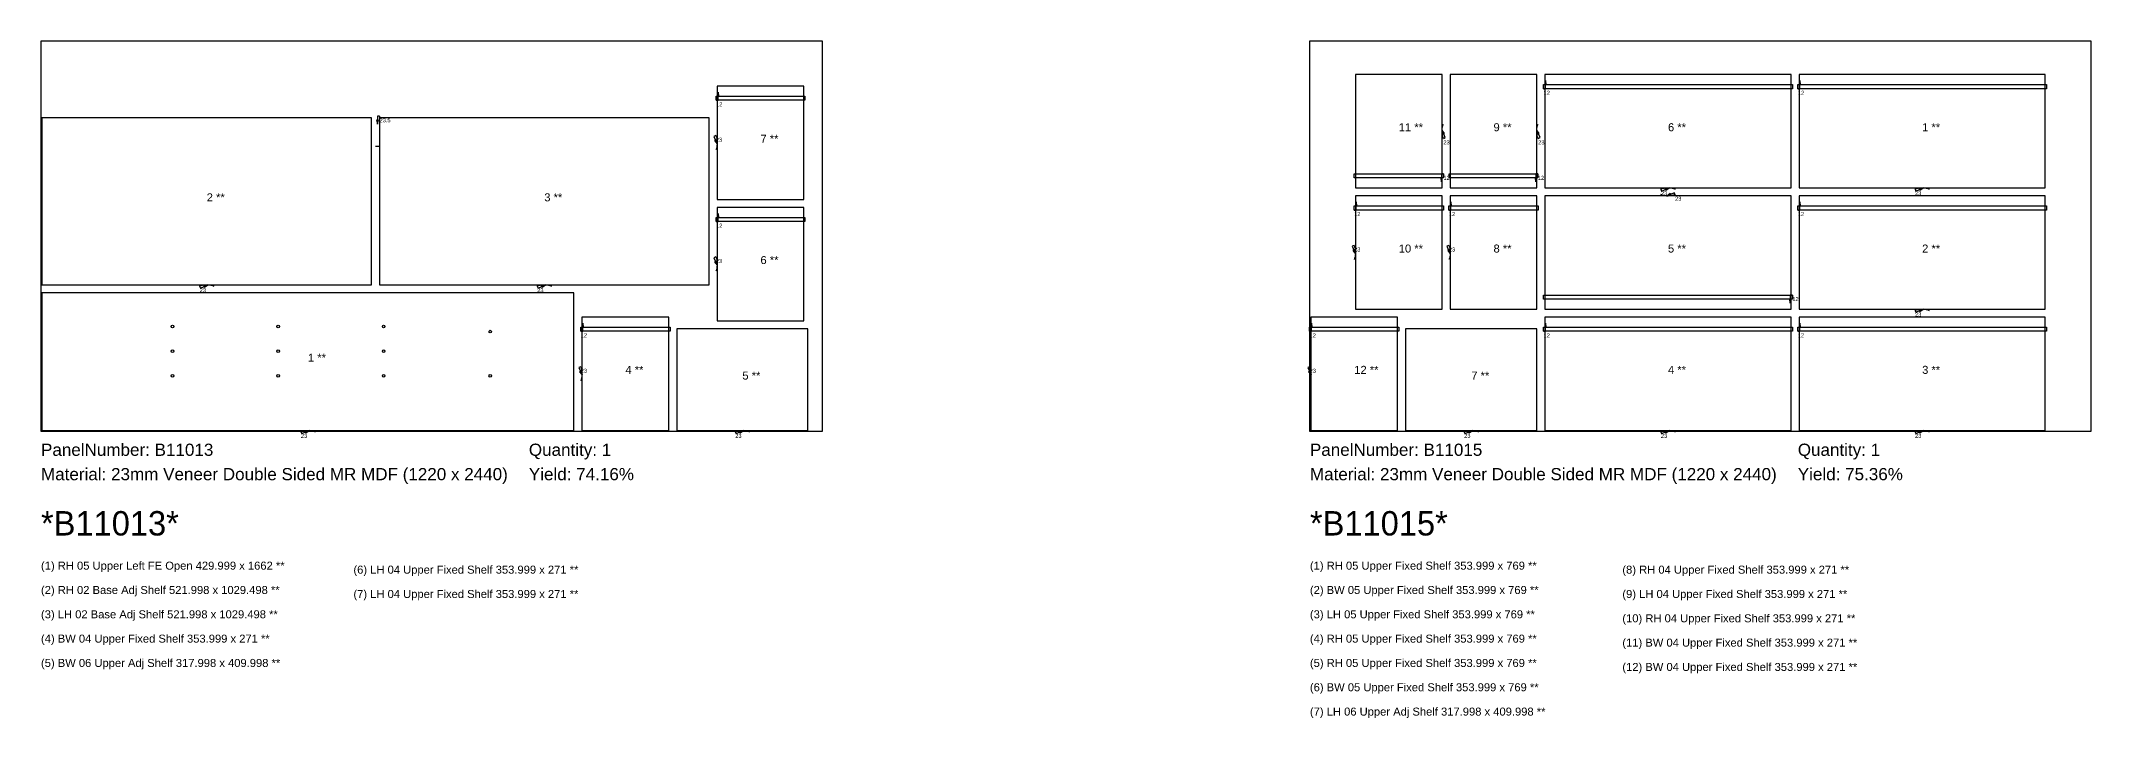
# Model space of a CAD drawing. Header units: inches. Extents: x -5 to 121280, y -1351 to 1225.
# Drawn here: x 23704 to 30108, y -895 to 1220 of the extents above; entities that cross this region are included whole.
import ezdxf

# ---------------------------------------------------------------- set-up
doc = ezdxf.new("R2010")
doc.units = ezdxf.units.IN
doc.header["$MEASUREMENT"] = 0
for name, color, linetype in [('BORDER_Z23P0RT1015', 7, 'Continuous'), ('NESTBORDER_Z23P0', 7, 'Continuous'), ('NESTTEXT', 1, 'Continuous'), ('PLINEDIRECTION', 6, 'Continuous'), ('ROUTE_Z12P0RT1003', 7, 'Continuous'), ('ROUTE_Z23P5RT1016', 7, 'Continuous'), ('VBORE_Z12P0', 3, 'Continuous')]:
    doc.layers.add(name, color=color, linetype=linetype)
doc.styles.add('BARCODE', font='3of9.TTF', dxfattribs={"height": 3})
doc.styles.get("Standard").update_dxf_attribs({"font": 'arial.ttf'})

msp = doc.modelspace()

# ---------------------------------------------------------------- linework, layer by layer
at = {"layer": 'BORDER_Z23P0RT1015', "color": 2}
for points in [[(28085, 915.8, -0.103855), (28081, 934.8), (28081, 1115), (27810, 1115), (27810, 761), (28081, 761), (28081, 941.2, -0.103855), (28085, 960.2)], [(28381, 915.8, -0.103855), (28377, 934.8), (28377, 1115), (28106, 1115), (28106, 761), (28377, 761), (28377, 941.2, -0.103855), (28381, 960.2)], [(28764.3, 757, -0.103855), (28783.3, 761), (29171, 761), (29171, 1115), (28402, 1115), (28402, 761), (28789.7, 761, -0.103855), (28808.7, 757)], [(29558.3, 757, -0.103855), (29577.3, 761), (29965, 761), (29965, 1115), (29196, 1115), (29196, 761), (29583.7, 761, -0.103855), (29602.7, 757)], [(25812, 924.2, -0.103855), (25816, 905.2), (25816, 725), (26087, 725), (26087, 1079), (25816, 1079), (25816, 898.8, -0.103855), (25812, 879.8)], [(24199.5, 454, -0.103855), (24218.6, 458), (24736.5, 458), (24736.5, 980), (23707, 980), (23707, 458), (24224.9, 458, -0.103855), (24244, 454)], [(25254, 454, -0.103855), (25273.1, 458), (25791, 458), (25791, 980), (24761.5, 980), (24761.5, 458), (25279.4, 458, -0.103855), (25298.5, 454)], [(27806, 581.2, -0.103855), (27810, 562.2), (27810, 382), (28081, 382), (28081, 736), (27810, 736), (27810, 555.8, -0.103855), (27806, 536.8)], [(28102, 581.2, -0.103855), (28106, 562.2), (28106, 382), (28377, 382), (28377, 736), (28106, 736), (28106, 555.8, -0.103855), (28102, 536.8)], [(28808.7, 740, -0.103855), (28789.7, 736), (28402, 736), (28402, 382), (29171, 382), (29171, 736), (28783.3, 736, -0.103855), (28764.3, 740)], [(29558.3, 378, -0.103855), (29577.3, 382), (29965, 382), (29965, 736), (29196, 736), (29196, 382), (29583.7, 382, -0.103855), (29602.7, 378)], [(25812, 545.2, -0.103855), (25816, 526.2), (25816, 346), (26087, 346), (26087, 700), (25816, 700), (25816, 519.8, -0.103855), (25812, 500.8)], [(24515.8, -1, -0.103855), (24534.8, 3), (25369, 3), (25369, 433), (23707, 433), (23707, 3), (24541.2, 3, -0.103855), (24560.2, -1)], [(25390, 202.2, -0.103855), (25394, 183.2), (25394, 3), (25665, 3), (25665, 357), (25394, 357), (25394, 176.8, -0.103855), (25390, 157.8)], [(25872.8, -1, -0.103855), (25891.8, 3), (26100, 3), (26100, 321), (25690, 321), (25690, 3), (25898.2, 3, -0.103855), (25917.2, -1)], [(27667, 202.2, -0.103855), (27671, 183.2), (27671, 3), (27942, 3), (27942, 357), (27671, 357), (27671, 176.8, -0.103855), (27667, 157.8)], [(28149.8, -1, -0.103855), (28168.8, 3), (28377, 3), (28377, 321), (27967, 321), (27967, 3), (28175.2, 3, -0.103855), (28194.2, -1)], [(28764.3, -1, -0.103855), (28783.3, 3), (29171, 3), (29171, 357), (28402, 357), (28402, 3), (28789.7, 3, -0.103855), (28808.7, -1)], [(29558.3, -1, -0.103855), (29577.3, 3), (29965, 3), (29965, 357), (29196, 357), (29196, 3), (29583.7, 3, -0.103855), (29602.7, -1)]]:
    msp.add_lwpolyline(points, format="xyb", dxfattribs=at)
at = {"layer": 'NESTBORDER_Z23P0', "color": 2}
for points in [[(23704, 0), (23704, 1220), (26144, 1220), (26144, 0)], [(27668, 0), (27668, 1220), (30108, 1220), (30108, 0)]]:
    msp.add_lwpolyline(points, close=True, dxfattribs=at)
at = {"layer": 'PLINEDIRECTION', "color": 6}
for points in [[(28398, 1070.9), (28404.3, 1070.9), (28404.3, 1096.3), (28401.2, 1083.6), (28407.5, 1083.6), (28404.3, 1096.3), (28402.8, 1083.6), (28405.9, 1083.6), (28404.3, 1096.3)], [(29192, 1070.9), (29198.3, 1070.9), (29198.3, 1096.3), (29195.2, 1083.6), (29201.5, 1083.6), (29198.3, 1096.3), (29196.8, 1083.6), (29199.9, 1083.6), (29198.3, 1096.3)], [(25813, 1034.9), (25819.3, 1034.9), (25819.3, 1060.3), (25816.2, 1047.6), (25822.5, 1047.6), (25819.3, 1060.3), (25817.8, 1047.6), (25820.9, 1047.6), (25819.3, 1060.3)], [(24761.5, 985), (24755.1, 985), (24755.1, 959.6), (24758.3, 972.3), (24752, 972.3), (24755.1, 959.6), (24756.7, 972.3), (24753.6, 972.3), (24755.1, 959.6)], [(25812, 924.2), (25806.2, 921.7), (25816.4, 898.4), (25814.2, 911.3), (25808.4, 908.8), (25816.4, 898.4), (25812.7, 910.7), (25809.8, 909.4), (25816.4, 898.4)], [(28085, 915.8), (28090.8, 918.3), (28080.6, 941.6), (28082.8, 928.7), (28088.6, 931.2), (28080.6, 941.6), (28084.3, 929.3), (28087.2, 930.6), (28080.6, 941.6)], [(28381, 915.8), (28386.8, 918.3), (28376.6, 941.6), (28378.8, 928.7), (28384.6, 931.2), (28376.6, 941.6), (28380.3, 929.3), (28383.2, 930.6), (28376.6, 941.6)], [(28085, 805.1), (28078.6, 805.1), (28078.6, 779.7), (28081.8, 792.4), (28075.5, 792.4), (28078.6, 779.7), (28080.2, 792.4), (28077.1, 792.4), (28078.6, 779.7)], [(28380, 805.1), (28373.6, 805.1), (28373.6, 779.7), (28376.8, 792.4), (28370.5, 792.4), (28373.6, 779.7), (28375.2, 792.4), (28372.1, 792.4), (28373.6, 779.7)], [(27806, 691.9), (27812.3, 691.9), (27812.3, 717.3), (27809.2, 704.6), (27815.5, 704.6), (27812.3, 717.3), (27810.8, 704.6), (27813.9, 704.6), (27812.3, 717.3)], [(28102, 691.9), (28108.3, 691.9), (28108.3, 717.3), (28105.2, 704.6), (28111.5, 704.6), (28108.3, 717.3), (28106.8, 704.6), (28109.9, 704.6), (28108.3, 717.3)], [(28764.3, 757), (28766.8, 751.2), (28790.1, 761.4), (28777.2, 759.2), (28779.7, 753.4), (28790.1, 761.4), (28777.8, 757.7), (28779.1, 754.8), (28790.1, 761.4)], [(28808.7, 740), (28806.2, 745.8), (28782.9, 735.6), (28795.8, 737.8), (28793.3, 743.6), (28782.9, 735.6), (28795.2, 739.3), (28793.9, 742.2), (28782.9, 735.6)], [(29192, 691.9), (29198.3, 691.9), (29198.3, 717.3), (29195.2, 704.6), (29201.5, 704.6), (29198.3, 717.3), (29196.8, 704.6), (29199.9, 704.6), (29198.3, 717.3)], [(29558.3, 757), (29560.8, 751.2), (29584.1, 761.4), (29571.2, 759.2), (29573.7, 753.4), (29584.1, 761.4), (29571.8, 757.7), (29573.1, 754.8), (29584.1, 761.4)], [(25813, 655.9), (25819.3, 655.9), (25819.3, 681.3), (25816.2, 668.6), (25822.5, 668.6), (25819.3, 681.3), (25817.8, 668.6), (25820.9, 668.6), (25819.3, 681.3)], [(27806, 581.2), (27800.2, 578.7), (27810.4, 555.4), (27808.2, 568.3), (27802.4, 565.8), (27810.4, 555.4), (27806.7, 567.7), (27803.8, 566.4), (27810.4, 555.4)], [(28102, 581.2), (28096.2, 578.7), (28106.4, 555.4), (28104.2, 568.3), (28098.4, 565.8), (28106.4, 555.4), (28102.7, 567.7), (28099.8, 566.4), (28106.4, 555.4)], [(25812, 545.2), (25806.2, 542.7), (25816.4, 519.4), (25814.2, 532.3), (25808.4, 529.8), (25816.4, 519.4), (25812.7, 531.7), (25809.8, 530.4), (25816.4, 519.4)], [(24199.5, 454), (24202.1, 448.2), (24225.3, 458.4), (24212.4, 456.2), (24215, 450.4), (24225.3, 458.4), (24213.1, 454.7), (24214.3, 451.8), (24225.3, 458.4)], [(25254, 454), (25256.6, 448.2), (25279.8, 458.4), (25266.9, 456.2), (25269.5, 450.4), (25279.8, 458.4), (25267.6, 454.7), (25268.8, 451.8), (25279.8, 458.4)], [(29175, 426.1), (29168.6, 426.1), (29168.6, 400.7), (29171.8, 413.4), (29165.5, 413.4), (29168.6, 400.7), (29170.2, 413.4), (29167.1, 413.4), (29168.6, 400.7)], [(25390, 312.9), (25396.3, 312.9), (25396.3, 338.3), (25393.2, 325.6), (25399.5, 325.6), (25396.3, 338.3), (25394.8, 325.6), (25397.9, 325.6), (25396.3, 338.3)], [(27667, 312.9), (27673.3, 312.9), (27673.3, 338.3), (27670.2, 325.6), (27676.5, 325.6), (27673.3, 338.3), (27671.8, 325.6), (27674.9, 325.6), (27673.3, 338.3)], [(28398, 312.9), (28404.3, 312.9), (28404.3, 338.3), (28401.2, 325.6), (28407.5, 325.6), (28404.3, 338.3), (28402.8, 325.6), (28405.9, 325.6), (28404.3, 338.3)], [(29192, 312.9), (29198.3, 312.9), (29198.3, 338.3), (29195.2, 325.6), (29201.5, 325.6), (29198.3, 338.3), (29196.8, 325.6), (29199.9, 325.6), (29198.3, 338.3)], [(29558.3, 378), (29560.8, 372.2), (29584.1, 382.4), (29571.2, 380.2), (29573.7, 374.4), (29584.1, 382.4), (29571.8, 378.7), (29573.1, 375.8), (29584.1, 382.4)], [(25390, 202.2), (25384.2, 199.7), (25394.4, 176.4), (25392.2, 189.3), (25386.4, 186.8), (25394.4, 176.4), (25390.7, 188.7), (25387.8, 187.4), (25394.4, 176.4)], [(27667, 202.2), (27661.2, 199.7), (27671.4, 176.4), (27669.2, 189.3), (27663.4, 186.8), (27671.4, 176.4), (27667.7, 188.7), (27664.8, 187.4), (27671.4, 176.4)], [(24515.8, -1), (24518.3, -6.8), (24541.6, 3.4), (24528.7, 1.2), (24531.2, -4.6), (24541.6, 3.4), (24529.3, -0.3), (24530.6, -3.2), (24541.6, 3.4)], [(25872.8, -1), (25875.3, -6.8), (25898.6, 3.4), (25885.7, 1.2), (25888.2, -4.6), (25898.6, 3.4), (25886.3, -0.3), (25887.6, -3.2), (25898.6, 3.4)], [(28149.8, -1), (28152.3, -6.8), (28175.6, 3.4), (28162.7, 1.2), (28165.2, -4.6), (28175.6, 3.4), (28163.3, -0.3), (28164.6, -3.2), (28175.6, 3.4)], [(28764.3, -1), (28766.8, -6.8), (28790.1, 3.4), (28777.2, 1.2), (28779.7, -4.6), (28790.1, 3.4), (28777.8, -0.3), (28779.1, -3.2), (28790.1, 3.4)], [(29558.3, -1), (29560.8, -6.8), (29584.1, 3.4), (29571.2, 1.2), (29573.7, -4.6), (29584.1, 3.4), (29571.8, -0.3), (29573.1, -3.2), (29584.1, 3.4)]]:
    msp.add_lwpolyline(points, dxfattribs=at)
at = {"layer": 'ROUTE_Z12P0RT1003', "color": 3}
for points in [[(25813, 1034.9), (25813, 1048), (26090, 1048), (26090, 1034.9), (25813, 1034.9)], [(28398, 1070.9), (28398, 1084), (29175, 1084), (29175, 1070.9), (28398, 1070.9)], [(29192, 1070.9), (29192, 1084), (29969, 1084), (29969, 1070.9), (29192, 1070.9)], [(28085, 805.1), (28085, 792), (27806, 792), (27806, 805.1), (28085, 805.1)], [(28380, 805.1), (28380, 792), (28103, 792), (28103, 805.1), (28380, 805.1)], [(27806, 691.9), (27806, 705), (28085, 705), (28085, 691.9), (27806, 691.9)], [(28102, 691.9), (28102, 705), (28381, 705), (28381, 691.9), (28102, 691.9)], [(29192, 691.9), (29192, 705), (29969, 705), (29969, 691.9), (29192, 691.9)], [(25813, 655.9), (25813, 669), (26090, 669), (26090, 655.9), (25813, 655.9)], [(29175, 426.1), (29175, 413), (28398, 413), (28398, 426.1), (29175, 426.1)], [(25390, 312.9), (25390, 326), (25669, 326), (25669, 312.9), (25390, 312.9)], [(27667, 312.9), (27667, 326), (27946, 326), (27946, 312.9), (27667, 312.9)], [(28398, 312.9), (28398, 326), (29175, 326), (29175, 312.9), (28398, 312.9)], [(29192, 312.9), (29192, 326), (29969, 326), (29969, 312.9), (29192, 312.9)]]:
    msp.add_lwpolyline(points, close=True, dxfattribs=at)
at = {"layer": 'ROUTE_Z23P5RT1016', "color": 3}
msp.add_lwpolyline([(24761.5, 985), (24761.5, 980), (24761.5, 890), (24749, 890)], dxfattribs=at)
at = {"layer": 'VBORE_Z12P0', "color": 3}
for centre in [(24115, 328), (24444.7, 328), (24774.3, 328), (25107.5, 312), (24115, 251), (24444.7, 251), (24774.3, 251), (24115, 174), (24444.7, 174), (24774.3, 174), (25107.5, 174)]:
    msp.add_circle(centre, 4, dxfattribs=at)

# ---------------------------------------------------------------- texts
at = {"layer": 'NESTTEXT', "color": 1}
for s, height, p in [('11 **', 25, (27945.5, 938)), ('9 **', 25, (28241.5, 938)), ('6 **', 25, (28786.5, 938)), ('1 **', 25, (29580.5, 938)), ('7 **', 25, (25951.5, 902)), ('2 **', 25, (24221.7, 719)), ('3 **', 25, (25276.2, 719)), ('10 **', 25, (27945.5, 559)), ('8 **', 25, (28241.5, 559)), ('5 **', 25, (28786.5, 559)), ('2 **', 25, (29580.5, 559)), ('6 **', 25, (25951.5, 523)), ('1 **', 25, (24538, 218)), ('4 **', 25, (25529.5, 180)), ('12 **', 25, (27806.5, 180)), ('4 **', 25, (28786.5, 180)), ('3 **', 25, (29580.5, 180)), ('5 **', 25, (25895, 162)), ('7 **', 25, (28172, 162)), ('PanelNumber: B11013', 38.1, (23704, -76.2)), ('Quantity: 1', 38.1, (25228, -76.2)), ('PanelNumber: B11015', 38.1, (27668, -76.2)), ('Quantity: 1', 38.1, (29192, -76.2)), ('Material: 23mm Veneer Double Sided MR MDF (1220 x 2440)', 38.1, (23704, -152.4)), ('Yield: 74.16%', 38.1, (25228, -152.4)), ('Material: 23mm Veneer Double Sided MR MDF (1220 x 2440)', 38.1, (27668, -152.4)), ('Yield: 75.36%', 38.1, (29192, -152.4)), ('(1) RH 05 Upper Left FE Open 429.999 x 1662 **', 25, (23704, -431.8)), ('(6) LH 04 Upper Fixed Shelf 353.999 x 271 **', 25, (24680, -444.3)), ('(1) RH 05 Upper Fixed Shelf 353.999 x 769 **', 25, (27668, -431.8)), ('(8) RH 04 Upper Fixed Shelf 353.999 x 271 **', 25, (28644, -444.3)), ('(2) RH 02 Base Adj Shelf 521.998 x 1029.498 **', 25, (23704, -507.8)), ('(7) LH 04 Upper Fixed Shelf 353.999 x 271 **', 25, (24680, -520.3)), ('(2) BW 05 Upper Fixed Shelf 353.999 x 769 **', 25, (27668, -507.8)), ('(9) LH 04 Upper Fixed Shelf 353.999 x 271 **', 25, (28644, -520.3)), ('(3) LH 02 Base Adj Shelf 521.998 x 1029.498 **', 25, (23704, -583.8)), ('(3) LH 05 Upper Fixed Shelf 353.999 x 769 **', 25, (27668, -583.8)), ('(10) RH 04 Upper Fixed Shelf 353.999 x 271 **', 25, (28644, -596.3)), ('(4) BW 04 Upper Fixed Shelf 353.999 x 271 **', 25, (23704, -659.8)), ('(4) RH 05 Upper Fixed Shelf 353.999 x 769 **', 25, (27668, -659.8)), ('(11) BW 04 Upper Fixed Shelf 353.999 x 271 **', 25, (28644, -672.3)), ('(5) BW 06 Upper Adj Shelf 317.998 x 409.998 **', 25, (23704, -735.8)), ('(5) RH 05 Upper Fixed Shelf 353.999 x 769 **', 25, (27668, -735.8)), ('(12) BW 04 Upper Fixed Shelf 353.999 x 271 **', 25, (28644, -748.3)), ('(6) BW 05 Upper Fixed Shelf 353.999 x 769 **', 25, (27668, -811.8)), ('(7) LH 06 Upper Adj Shelf 317.998 x 409.998 **', 25, (27668, -887.8))]:
    msp.add_text(s, height=height, dxfattribs=at).set_placement(p)
at = {"layer": 'NESTTEXT', "color": 1, "style": 'BARCODE'}
for s, p in [('*B11013*', (23704, -325.1)), ('*B11015*', (27668, -325.1))]:
    msp.add_text(s, height=76.2, dxfattribs=at).set_placement(p)
at = {"layer": 'PLINEDIRECTION', "color": 6}
for s, p in [('12', (25813, 1015.9)), ('12', (28398, 1051.9)), ('12', (29192, 1051.9)), ('23.5', (24761.5, 966)), ('23', (25812, 905.2)), ('23', (28085, 896.8)), ('23', (28381, 896.8)), ('12', (28085, 786.1)), ('12', (28380, 786.1)), ('23', (28764.3, 738)), ('23', (28808.7, 721)), ('23', (29558.3, 738)), ('12', (25813, 636.9)), ('12', (27806, 672.9)), ('12', (28102, 672.9)), ('12', (29192, 672.9)), ('23', (25812, 526.2)), ('23', (27806, 562.2)), ('23', (28102, 562.2)), ('23', (24199.5, 435)), ('23', (25254, 435)), ('12', (29175, 407.1)), ('23', (29558.3, 359)), ('12', (25390, 293.9)), ('12', (27667, 293.9)), ('12', (28398, 293.9)), ('12', (29192, 293.9)), ('23', (25390, 183.2)), ('23', (27667, 183.2)), ('23', (24515.8, -20)), ('23', (25872.8, -20)), ('23', (28149.8, -20)), ('23', (28764.3, -20)), ('23', (29558.3, -20))]:
    msp.add_text(s, height=12.7, dxfattribs=at).set_placement(p)

doc.saveas('drawing.dxf')
